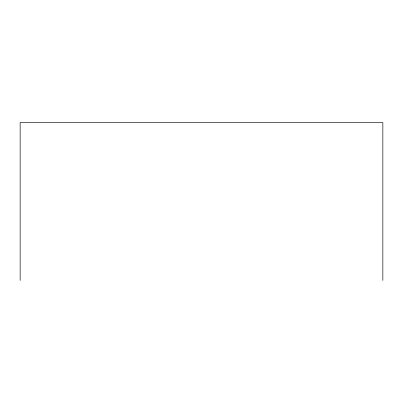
<?xml version="1.0" encoding="UTF-8"?>
<svg xmlns="http://www.w3.org/2000/svg" width="403" height="403" viewBox="0 0 403 403"><rect width="100%" height="100%" fill="white"/><g stroke="black" fill="none" stroke-linecap="round" stroke-linejoin="round"><path stroke-width="0.6" d="M382.85 280.463L382.85 122.537L20.15 122.537L20.15 280.463"/></g></svg>
